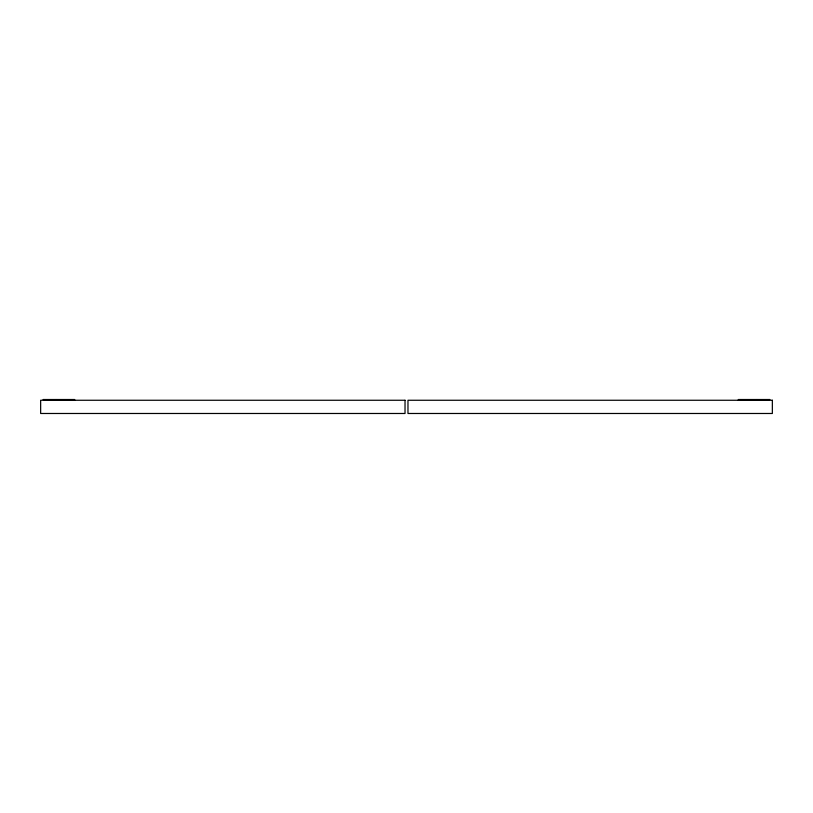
<?xml version="1.0" encoding="UTF-8"?>
<svg xmlns="http://www.w3.org/2000/svg" width="813" height="813" viewBox="0 0 813 813"><rect width="100%" height="100%" fill="white"/><g stroke="black" fill="none" stroke-linecap="round" stroke-linejoin="round"><path stroke-width="1.22" d="M43.079 399.518L74.674 399.518L74.674 400.26M769.921 399.518L738.326 399.518L738.326 400.26M756.923 399.518L756.923 400.26M56.077 399.518L56.077 400.26M405.026 400.26L40.65 400.26L40.65 413.482L405.026 413.482L405.026 400.26M772.35 400.26L407.974 400.26L407.974 413.482L772.35 413.482L772.35 400.26"/></g></svg>
